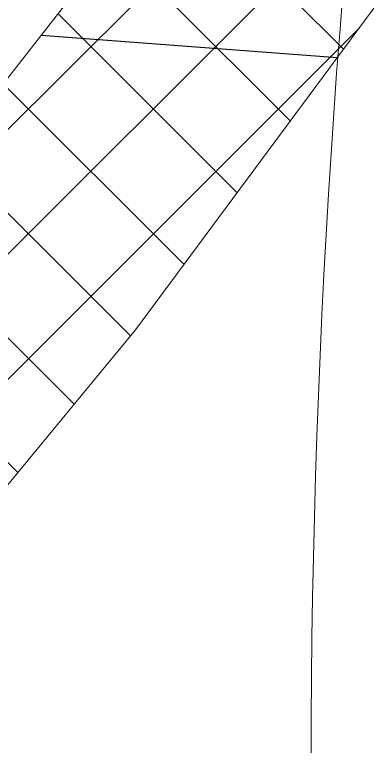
# Model space of a CAD drawing. Extents: x 2081963 to 2085386, y 738291 to 742228.
# Drawn here: x 2083548.5 to 2083588.4, y 741583.6 to 741666.6 of the extents above; entities that cross this region are included whole.
import ezdxf

# ---------------------------------------------------------------- set-up
doc = ezdxf.new("R2010")
doc.units = 0
doc.header["$MEASUREMENT"] = 0
for name, color, linetype, lineweight in [('Pattern 3', 1, 'Continuous', 30), ('Prop Dimension', 7, 'Continuous', 13), ('Prop Rem of Exist Asph Pvmt', 9, 'Continuous', 13)]:
    doc.layers.add(name, color=color, linetype=linetype, lineweight=lineweight)

msp = doc.modelspace()

# ---------------------------------------------------------------- hatches: boundary and pattern name
at = {"layer": 'Prop Rem of Exist Asph Pvmt'}
h = msp.add_hatch(dxfattribs=at)
h.set_pattern_fill('CROSSHATCH', style=0, pattern_type=2)
h.set_pattern_definition([(45, (2083507.605, 741641.739), (-7.07107, 7.07107), []), (315, (2083507.605, 741641.739), (7.07107, 7.07107), [])])
h.paths.add_polyline_path([(2083488.699, 741547.034, 0.345438), (2083494.427, 741596.079), (2083526.318, 741632.027), (2083555.76, 741669.718), (2083562.747, 741677.283), (2083567.797, 741684.367), (2083593.941, 741723.703), (2083617.283, 741762.87), (2083634.848, 741795.832), (2083629.247, 741762.357), (2083620.85, 741714.977), (2083616.306, 741707.535), (2083589.709, 741668.046), (2083562.165, 741630.846), (2083532.625, 741594.986), (2083501.666, 741560.104)])

# ---------------------------------------------------------------- linework, layer by layer
at = {"layer": 'Pattern 3'}
msp.add_line((2083551.48, 741664.239), (2083585.02, 741661.713), dxfattribs=at)
at = {"layer": 'Prop Dimension', "extrusion": (0, 0, -1)}
msp.add_arc((-2084651.897, 741581.36), 1069.852, 358.573294, 14.256735, dxfattribs=at)
at = {"layer": 'Prop Rem of Exist Asph Pvmt', "color": 7, "flags": 128}
msp.add_lwpolyline([(2083488.699, 741547.034, 0.345438), (2083494.427, 741596.079), (2083526.318, 741632.027), (2083555.76, 741669.718), (2083562.747, 741677.283), (2083567.797, 741684.367), (2083593.941, 741723.703), (2083617.283, 741762.87), (2083634.848, 741795.832), (2083629.247, 741762.357), (2083620.85, 741714.977), (2083616.306, 741707.535), (2083589.709, 741668.046), (2083562.165, 741630.846), (2083532.625, 741594.986), (2083501.666, 741560.104), (2083488.699, 741547.034)], format="xyb", close=True, dxfattribs=at)

doc.saveas('drawing.dxf')
